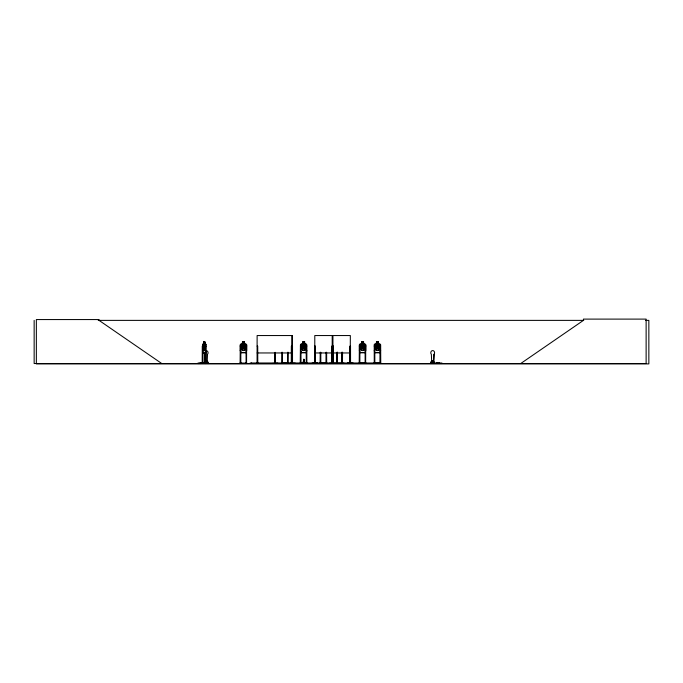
<?xml version="1.0" encoding="UTF-8"?>
<svg xmlns="http://www.w3.org/2000/svg" width="683" height="683" viewBox="0 0 683 683"><rect width="100%" height="100%" fill="white"/><g stroke="black" fill="none" stroke-linecap="round" stroke-linejoin="round"><path stroke-width="1.02" d="M303.687 363.476L303.858 359.352M431.673 362.69L433.637 362.69L434.029 354.306A2.177 1.895 -90 0 0 434.029 351.224A2.177 1.895 -90 0 0 431.349 351.224A2.177 1.895 -90 0 0 431.349 354.306L431.741 362.69M433.637 362.69L434.029 354.306M207.154 362.69L207.512 354.306A2.177 1.989 -90 0 0 206.104 350.592L205.711 352.693L202.851 352.693L202.484 350.567L202.911 352.693M432.698 361.674C432.143 361.213 432.271 361.836 432.476 361.23M206.01 361.614L206.753 361.256L206.01 361.35M206.693 361.742L206.078 361.486L206.795 361.298M206.565 361.742L206.582 361.29M432.587 361.52L431.878 361.298L432.433 361.35M206.701 361.674L206.172 361.452M303.15 363.476L303.773 359.352L304.635 363.476M303.004 363.476L303.722 359.352M205.66 352.693L206.027 350.558M311.994 363.476L317.697 363.168L311.977 363.484M312.003 363.202L317.672 363.441M272.124 363.476L277.768 363.177M199.598 363.202L208.682 363.527M432.732 361.35L432.16 361.256M380.653 350.567L379.919 352.693L374.89 352.693L374.233 350.567M206.445 361.35L206.488 361.538M432.032 361.52L432.689 361.623M240.117 363.202L240.262 344.821L240.945 344.061L242.405 344.061L242.405 341.918L244.548 341.918L244.548 344.061L245.931 344.061L246.691 344.813L246.691 350.567L245.957 352.693L240.928 352.693L240.262 350.567M300.238 363.484L300.435 344.821L301.118 344.061L302.578 344.061L302.578 341.918L304.72 341.918L304.644 344.13L305.719 344.847L305.719 348.842L304.644 350.558L302.646 350.558L301.579 348.842L301.579 344.847L302.646 344.13L302.646 341.987L304.644 341.987M320.096 363.476L320.225 352.266M359.207 363.202L359.36 344.821L360.043 344.061L361.503 344.061L361.503 341.918L363.646 341.918L363.578 344.13L364.645 344.847L364.645 348.842L363.578 350.558L361.572 350.558L360.504 348.842L360.504 344.847L361.572 344.13L361.572 341.987L363.578 341.987M202.638 363.527L202.578 344.855L202.919 344.061L203.739 344.061L203.679 341.918L204.934 341.918L205.489 348.842L204.891 350.558L203.773 350.558L203.175 348.842L203.739 341.918M431.4 363.51L430.631 363.245L430.64 362.11L431.741 362.11M432.774 363.518L433.474 363.245L433.483 362.11M439.186 363.518L439.34 363.014M439.34 363.245L439.92 363.373M441.841 363.51L441.628 363.245C444.923 364.082 435.276 361.802 435.31 363.245M441.961 363.501L430.41 363.501L442.208 363.373M374.258 363.527L374.233 344.821L374.916 344.061L376.376 344.061M374.301 344.855L374.941 344.13L379.868 344.13L380.585 344.847M198.241 363.493L208.708 363.476L197.78 363.518L198.002 363.014L204.277 363.014M198.224 363.51L198.744 363.51M200.239 363.518L200.563 363.51M200.99 363.014L200.819 363.518M205.685 363.373L206.061 344.813L205.703 344.061L204.874 344.061M207.726 363.527L208.11 362.11L207.154 362.11L207.154 363.014M520.736 363.527L583.436 320.378L583.436 319.106L646.127 319.106L646.127 363.527L34.15 363.527L34.15 320.378M431.929 361.256L432.655 361.256M205.523 363.527L204.9 363.501L205.131 362.11M207.564 363.373L207.769 363.493M281.661 363.484L281.823 352.266M98.25 320.378L583.76 320.378M645.648 320.378L648.85 320.378L648.85 363.894L36.353 363.894L36.353 319.559L99.052 319.559L99.052 320.378L161.743 363.527M203.713 341.987L204.891 341.987M376.444 341.987L378.442 341.987L378.442 344.13L379.517 344.847L379.517 348.842L378.442 350.558L376.444 350.558L375.377 348.842L375.377 344.847L376.444 344.13L376.376 341.918L378.51 341.918L378.51 344.061L379.902 344.061L380.653 344.813L380.747 363.484M304.72 344.061L306.104 344.061L306.855 344.813L306.855 363.527M363.646 344.061L365.029 344.061L365.789 344.813L365.789 350.567L365.055 352.693L360.026 352.693L359.36 350.567M202.877 344.13L205.685 344.13M245.906 344.13L240.979 344.13L240.339 344.855L240.339 350.558L240.979 352.624L245.906 352.624M306.069 344.13L301.143 344.13L300.503 344.855L300.503 350.558L301.143 352.624L306.069 352.624L306.787 350.558L306.121 352.693L301.092 352.693L300.435 350.567M365.004 344.13L360.078 344.13L359.437 344.855L359.437 350.558M202.544 344.821L202.458 363.527L202.424 362.895M206.061 344.813L205.643 344.061M205.506 346.127L206.027 346.127M240.228 346.127L240.817 346.127L240.817 363.527L240.886 362.895L240.16 362.895M246.623 346.127L246.034 346.127L246.102 363.527M257.124 346.127L257.713 346.127L257.781 363.527L257.781 362.895M300.392 346.127L300.981 346.127L300.981 363.527M306.787 346.127L306.197 346.127L306.266 363.527M314.795 346.127L315.281 346.127L315.315 363.527M332.928 346.127L333.424 346.127M359.326 346.127L359.915 346.127L359.847 363.527M365.712 346.127L365.123 346.127L365.123 363.527L365.055 362.895M374.19 346.127L374.779 346.127L374.847 363.527M380.585 346.127L379.996 346.127L379.927 363.527M202.877 352.624L205.685 352.624M360.078 352.624L365.004 352.624M374.941 352.624L379.868 352.624M257.124 352.957L292.315 352.957M314.795 352.957L332.203 352.957M332.928 352.957L350.336 352.957M204.695 354.306L205.165 362.69L204.695 354.306A2.177 1.989 -90 0 1 204.183 352.197M206.104 361.111L207.077 361.111L207.017 363.014M431.63 363.014L431.63 361.111L432.57 361.111L432.57 363.014L432.493 361.111M201.707 362.835L203.15 362.835M436.446 362.835L437.897 362.835M204.635 363.014L207.88 363.014L207.88 362.11M380.713 362.989L250.157 362.989L250.157 363.527M240.886 363.074L245.965 363.074M282.48 363.074L287.552 363.074M289.652 363.202L295.287 363.202M301.049 363.074L306.129 363.074M320.882 363.074L325.962 363.074M329.522 363.194L344.087 363.202M353.316 363.476L347.656 363.168L353.282 363.527M359.984 363.074L365.055 363.074M374.847 363.074L379.927 363.074M347.673 363.202L353.307 363.202M365.84 363.476L365.781 362.895M292.042 363.476L291.94 335.549M246.742 363.476L246.691 362.895L245.965 362.895L245.965 363.527M205.882 363.51L205.873 362.895M205.95 363.493L205.481 363.501L205.506 351.241M304.037 359.352L304.78 363.476M303.952 359.352L304.294 363.476M434.362 363.245L434.362 362.11L433.261 362.11L433.261 363.014M434.14 362.11L434.14 363.014L430.862 363.014L430.862 362.11M431.707 361.111L431.741 363.014M380.516 362.895L380.516 363.527M380.064 362.895L380.064 363.527M379.441 362.989L379.441 363.527M374.711 362.895L374.711 363.527M374.122 362.895L374.122 363.527M365.712 344.847L365.644 363.527M359.984 362.895L359.984 363.527M359.395 362.895L359.395 363.527M350.567 362.895L350.558 363.527L350.533 346.127L350.038 346.127L350.003 363.527M350.234 346.127L350.2 363.527L350.336 335.549L332.928 335.549L332.937 363.527M342.618 362.895L342.618 363.527M342.559 352.266L342.456 363.527M342.362 362.895L342.379 363.527M342.029 352.266L342.029 363.527M341.927 352.266L341.97 363.527M341.867 362.895L341.867 363.527M337.385 352.266L337.342 363.527M337.282 352.266L337.189 363.527M336.95 362.895L336.941 363.527L336.864 352.266M336.702 362.895L336.702 363.527M333.424 352.411L333.458 363.527M333.227 346.127L333.261 363.527M333.125 352.411L333.184 363.527M332.903 362.895L332.894 363.527M332.399 363.527L332.399 346.127L331.912 346.127L331.878 363.527L331.912 362.895M332.203 363.527L332.203 335.549L314.795 335.549L314.761 363.527M332.109 346.127L332.075 363.527M326.687 362.895L326.687 363.527L326.619 352.266M326.098 362.895L326.098 363.527M326.03 352.266L325.962 363.527M320.882 362.895L320.882 363.527M320.814 352.266L320.814 363.527M320.293 362.895L320.293 363.527M315.085 346.127L315.119 363.527M314.957 362.895L314.957 363.527M306.718 362.895L306.718 363.527M306.129 362.895L306.129 363.527M301.049 362.895L301.049 363.527M292.512 363.527L292.512 346.127L291.351 346.127L291.282 363.527M292.213 346.127L292.179 363.527L292.315 335.549L257.124 335.549L257.073 363.527L257.056 362.895M291.872 362.895L291.872 363.527M291.41 362.895L291.41 363.527M288.277 362.895L288.277 363.527M288.209 352.266L288.141 363.527M287.688 362.895L287.688 363.527M287.62 352.266L287.552 363.527M282.412 352.266L282.48 363.527M282.344 362.895L282.344 363.527M281.891 362.895L281.891 363.527M275.437 362.895L275.437 363.527L275.403 352.411M275.206 352.411L275.24 363.527M275.104 352.411L275.138 363.527M274.908 352.411L274.908 363.527M251.429 362.989L251.429 363.527M246.623 344.847L246.554 363.527M240.296 362.895L240.296 363.527M206.164 361.111L206.164 363.014M205.839 351.241L205.745 363.527M205.694 346.127L205.66 363.527M205.361 363.014L205.361 362.11L204.405 362.11L204.277 363.245M204.832 341.987L204.832 344.13M202.825 363.527L202.791 346.127L202.27 346.127L202.253 363.527M205.301 349.756L204.26 347.758L203.218 349.841L204.004 347.288L203.312 344.804L204.234 346.802L205.25 344.838L204.499 347.297L205.301 349.756M245.351 349.756L244.625 349.764L243.489 347.758C242.678 350.994 240.032 350.353 243.028 347.288C240.194 344.83 242.721 343.549 243.455 346.802C244.258 343.72 246.819 344.369 243.916 347.297L245.351 349.756M305.523 349.756L304.831 349.824L303.653 347.758C302.731 351.019 300.272 350.319 303.201 347.288C300.358 344.83 302.893 343.549 303.619 346.802C304.43 343.72 306.983 344.369 304.08 347.297L305.523 349.756M364.449 349.756L363.715 349.764L362.579 347.758C361.777 350.994 359.13 350.353 362.127 347.288C359.292 344.83 361.819 343.549 362.545 346.802C363.356 343.72 365.917 344.369 363.014 347.297L364.449 349.756M379.321 349.756L378.63 349.824L377.451 347.758C376.64 350.994 374.002 350.353 376.999 347.288C374.156 344.83 376.683 343.549 377.417 346.802C378.228 343.72 380.781 344.369 377.878 347.297L379.321 349.756M245.547 348.842L244.48 350.558L242.482 350.558L241.406 348.842L241.406 344.847L242.482 344.13L242.482 341.987L244.48 341.987L244.48 344.13L245.547 344.847L245.547 348.842M204.695 342.345L203.978 342.345L203.978 343.062L204.695 343.062L204.695 342.345M244.121 342.345L242.832 342.345L242.832 343.062L244.121 343.062L244.121 342.345M304.285 342.345L303.004 342.345L303.004 343.062L304.285 343.062L304.285 342.345M363.219 342.345L361.93 342.345L361.93 343.062L363.219 343.062L363.219 342.345M378.083 342.345L376.803 342.345L376.803 343.062L378.083 343.062L378.083 342.345M204.891 344.847L203.773 344.847L203.773 348.842L204.891 348.842L204.891 344.847M244.48 344.847L242.482 344.847L242.482 348.842L244.48 348.842L244.48 344.847M304.644 344.847L302.646 344.847L302.646 348.842L304.644 348.842L304.644 344.847M363.578 344.847L361.572 344.847L361.572 348.842L363.578 348.842L363.578 344.847M378.442 344.847L376.444 344.847L376.444 348.842L378.442 348.842L378.442 344.847"/></g></svg>
